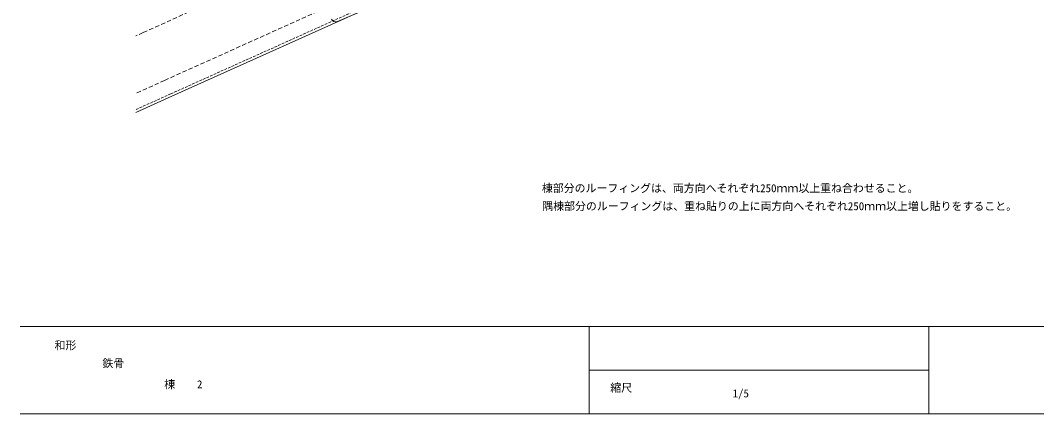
# Model space of a CAD drawing. Units: millimetres, scale not verified. Extents: x -203 to 197, y -138 to 132.
# Drawn here: x -203.2 to 29.6, y -138.4 to -48.3 of the extents above; entities that cross this region are included whole.
import ezdxf
from ezdxf.enums import TextEntityAlignment as Align

# ---------------------------------------------------------------- set-up
doc = ezdxf.new("R2010")
doc.units = ezdxf.units.MM
doc.header["$LTSCALE"] = 0.5
doc.linetypes.add('DASHED1', pattern=[1.8, 1.2, -0.6])
doc.linetypes.add('DASHED2', pattern=[3, 2, -1])
for name, color, linetype, lineweight in [('0-0', 5, 'Continuous', 18), ('1-0', 7, 'Continuous', 18), ('1-3', 7, 'Continuous', 18), ('1-7', 3, 'Continuous', 18)]:
    doc.layers.add(name, color=color, linetype=linetype, lineweight=lineweight)
doc.styles.add('ＭＳ ゴシック', font='')
doc.styles.get('ＭＳ ゴシック').set_extended_font_data('MS Gothic')

msp = doc.modelspace()

# ---------------------------------------------------------------- linework, layer by layer
at = {"layer": '0-0'}
for p, q in [((196.7568, -118.3649), (-203.2433, -118.3649)), ((-72.973, -118.3649), (-72.973, -138.3649)), ((4.8649, -118.3649), (4.8649, -138.3649)), ((-72.973, -128.3649), (4.8649, -128.3649)), ((196.7568, -138.3649), (-203.2432, -138.3649))]:
    msp.add_line(p, q, dxfattribs=at)
at = {"layer": '1-0', "linetype": 'DASHED2'}
for p, q in [((-175.1153, -51.0801), (-28.0071, 15.1186)), ((-170.1909, -62.0232), (-28.0071, 1.9595)), ((-175.1153, -51.0801), (-176.7568, -51.8188)), ((-170.1909, -62.0232), (-176.7568, -64.9778))]:
    msp.add_line(p, q, dxfattribs=at)
at = {"layer": '1-0', "linetype": 'DASHED1'}
for q in [(-28.2533, -1.8797), (-177.003, -68.817)]:
    msp.add_line((-168.7957, -65.1237), q, dxfattribs=at)
at = {"layer": '1-0'}
for q in [(-28.0071, -2.4268), (-176.7568, -69.3642)]:
    msp.add_line((-168.5495, -65.6709), q, dxfattribs=at)
at = {"layer": '1-7'}
msp.add_line((-123.2613, -45.3928), (-130.6307, -48.5059), dxfattribs=at)
msp.add_arc((-131.0198, -47.5847), 1, 202.90103, 292.90103, dxfattribs=at)

# ---------------------------------------------------------------- texts
at = {"layer": '0-0', "color": 7, "style": 'ＭＳ ゴシック'}
for s, p in [('和形', (-195.4054, -124.1757)), ('縮尺', (-68.1081, -133.9054))]:
    msp.add_text(s, height=1.833, dxfattribs=at).set_placement(p, align=Align.BOTTOM_LEFT)
at = {"layer": '1-0', "style": 'ＭＳ ゴシック'}
for s, p in [('鉄骨', (-184.4438, -128.2884)), ('1/5', (-40.0932, -135.1819))]:
    msp.add_text(s, height=1.833, dxfattribs=at).set_placement(p, align=Align.BOTTOM_LEFT)
at = {"layer": '1-3', "style": 'ＭＳ ゴシック'}
for s, p in [('棟部分のルーフィングは、両方向へそれぞれ250ｍｍ以上重ね合わせること。', (-83.7798, -88.1971)), ('隅棟部分のルーフィングは、重ね貼りの上に両方向へそれぞれ250ｍｍ以上増し貼りをすること。', (-83.6921, -92.3085)), ('棟\u3000\u30002', (-170.2781, -133.1048))]:
    msp.add_text(s, height=1.833, dxfattribs=at).set_placement(p, align=Align.BOTTOM_LEFT)

doc.saveas('drawing.dxf')
